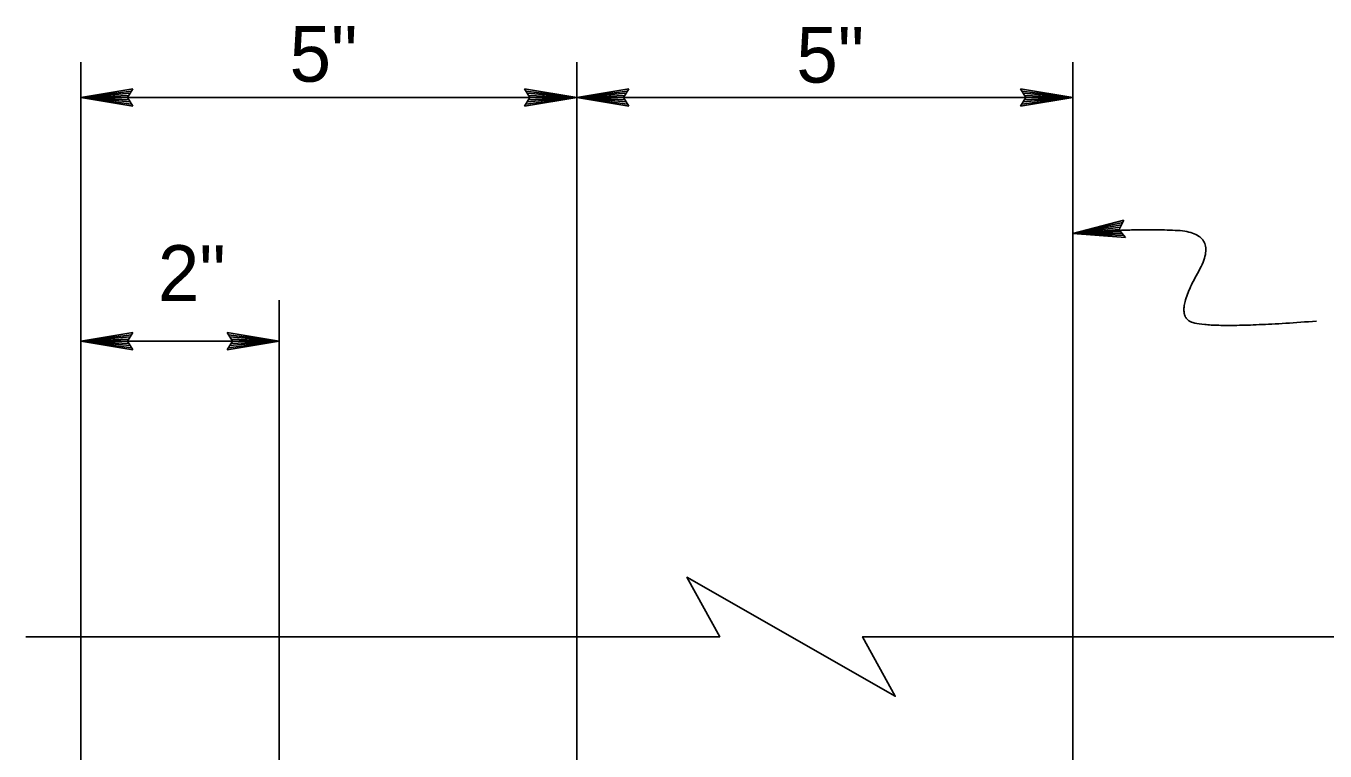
# Model space of a CAD drawing. Extents: x 0 to 2.83, y 0 to 1.83.
# Drawn here: x 0.2421 to 0.5149, y 0.7702 to 0.9225 of the extents above; entities that cross this region are included whole.
import ezdxf

# ---------------------------------------------------------------- set-up
doc = ezdxf.new("R2010")
doc.units = 0
for name, color, linetype in [('str_Concrete-A', 7, 'Continuous'), ('str_Dimensions-A', 7, 'Continuous'), ('str_Text-A', 7, 'Continuous')]:
    doc.layers.add(name, color=color, linetype=linetype)

msp = doc.modelspace()

# ---------------------------------------------------------------- linework, layer by layer
at = {"layer": 'str_Concrete-A'}
msp.add_line((0.2536072172941985, 0.7942103180355495), (0.2536072172941985, 0.3748269847587303), dxfattribs=at)
at = {"layer": 'str_Dimensions-A'}
for p, q in [((0.2536072172941985, 0.7942103180355494), (0.2536072172941985, 0.9148778522675529)), ((0.3577738839608652, 0.7629519847587303), (0.3577738839608652, 0.9148778522675529)), ((0.4619405506275318, 0.7629519847587303), (0.4619405506275318, 0.9148778522675529)), ((0.2536072172941985, 0.9074616286463805), (0.26454558534975403, 0.9092897536463804)), ((0.2536072172941985, 0.9074616286463805), (0.264264335349754, 0.9088322883686026)), ((0.26398308534975407, 0.9083756911463804), (0.26454558534975403, 0.9092897536463804)), ((0.3473980159053096, 0.9083739550352693), (0.3468355159053096, 0.9092871494797138)), ((0.3468355159053096, 0.9092871494797138), (0.3577738839608652, 0.9074616286463805)), ((0.3471167659053096, 0.9088305522574915), (0.3577738839608652, 0.9074616286463805)), ((0.3577738839608652, 0.9074616286463805), (0.3687122520164207, 0.9092897536463804)), ((0.3577738839608652, 0.9074616286463805), (0.3684310020164207, 0.9088322883686026)), ((0.3681497520164207, 0.9083756911463804), (0.3687122520164207, 0.9092897536463804)), ((0.4515646825719763, 0.9083739550352693), (0.4510021825719763, 0.9092871494797138)), ((0.4510021825719763, 0.9092871494797138), (0.4619405506275318, 0.9074616286463805)), ((0.4512834325719763, 0.9088305522574915), (0.4619405506275318, 0.9074616286463805)), ((0.26398308534975407, 0.9083756911463804), (0.2536072172941985, 0.9074616286463805)), ((0.26370183534975405, 0.9079190939241581), (0.2536072172941985, 0.9074616286463805)), ((0.2536072172941985, 0.9074616286463805), (0.3577738839608652, 0.9074616286463805)), ((0.26342058534975404, 0.9074616286463805), (0.2536072172941985, 0.9074616286463805)), ((0.26454558534975403, 0.905636107813047), (0.2536072172941985, 0.9074616286463805)), ((0.2536072172941985, 0.9074616286463805), (0.26398308534975407, 0.9065493022574915)), ((0.264264335349754, 0.9060927050352693), (0.2536072172941985, 0.9074616286463805)), ((0.2536072172941985, 0.9074616286463805), (0.26370183534975405, 0.9070058994797138)), ((0.26342058534975404, 0.9074616286463805), (0.26398308534975407, 0.9083756911463804)), ((0.26398308534975407, 0.9065493022574915), (0.26342058534975404, 0.9074616286463805)), ((0.26398308534975407, 0.9065493022574915), (0.26454558534975403, 0.905636107813047)), ((0.3577738839608652, 0.9074616286463805), (0.3468355159053096, 0.9056335036463804)), ((0.3473980159053096, 0.9065475661463804), (0.3468355159053096, 0.9056335036463804)), ((0.3577738839608652, 0.9074616286463805), (0.3471167659053096, 0.9060909689241582)), ((0.3577738839608652, 0.9074616286463805), (0.3473980159053096, 0.9083739550352693)), ((0.3473980159053096, 0.9083739550352693), (0.3479605159053096, 0.9074616286463805)), ((0.3473980159053096, 0.9065475661463804), (0.3577738839608652, 0.9074616286463805)), ((0.3479605159053096, 0.9074616286463805), (0.3473980159053096, 0.9065475661463804)), ((0.3577738839608652, 0.9074616286463805), (0.3476792659053096, 0.907917357813047)), ((0.3476792659053096, 0.9070041633686027), (0.3577738839608652, 0.9074616286463805)), ((0.3479605159053096, 0.9074616286463805), (0.3577738839608652, 0.9074616286463805)), ((0.3681497520164207, 0.9083756911463804), (0.3577738839608652, 0.9074616286463805)), ((0.36786850201642074, 0.9079190939241581), (0.3577738839608652, 0.9074616286463805)), ((0.3577738839608652, 0.9074616286463805), (0.4619405506275318, 0.9074616286463805)), ((0.36758725201642073, 0.9074616286463805), (0.3577738839608652, 0.9074616286463805)), ((0.3687122520164207, 0.905636107813047), (0.3577738839608652, 0.9074616286463805)), ((0.3577738839608652, 0.9074616286463805), (0.3681497520164207, 0.9065493022574915)), ((0.3684310020164207, 0.9060927050352693), (0.3577738839608652, 0.9074616286463805)), ((0.3577738839608652, 0.9074616286463805), (0.36786850201642074, 0.9070058994797138)), ((0.36758725201642073, 0.9074616286463805), (0.3681497520164207, 0.9083756911463804)), ((0.3681497520164207, 0.9065493022574915), (0.36758725201642073, 0.9074616286463805)), ((0.3681497520164207, 0.9065493022574915), (0.3687122520164207, 0.905636107813047)), ((0.4619405506275318, 0.9074616286463805), (0.4510021825719763, 0.9056335036463804)), ((0.4515646825719763, 0.9065475661463804), (0.4510021825719763, 0.9056335036463804)), ((0.4619405506275318, 0.9074616286463805), (0.4512834325719763, 0.9060909689241582)), ((0.4619405506275318, 0.9074616286463805), (0.4515646825719763, 0.9083739550352693)), ((0.4515646825719763, 0.9083739550352693), (0.45212718257197626, 0.9074616286463805)), ((0.4515646825719763, 0.9065475661463804), (0.4619405506275318, 0.9074616286463805)), ((0.45212718257197626, 0.9074616286463805), (0.4515646825719763, 0.9065475661463804)), ((0.4619405506275318, 0.9074616286463805), (0.45184593257197625, 0.907917357813047)), ((0.45184593257197625, 0.9070041633686027), (0.4619405506275318, 0.9074616286463805)), ((0.45212718257197626, 0.9074616286463805), (0.4619405506275318, 0.9074616286463805)), ((0.29527388396086507, 0.6744186513688827), (0.29527388396086507, 0.8648770685772922)), ((0.2536072172941985, 0.8562863299029928), (0.26454558534975403, 0.8581144549029929)), ((0.2536072172941985, 0.8562863299029928), (0.264264335349754, 0.8576569896252151)), ((0.26398308534975407, 0.8572003924029928), (0.2536072172941985, 0.8562863299029928)), ((0.26370183534975405, 0.8567437951807706), (0.2536072172941985, 0.8562863299029928)), ((0.26342058534975404, 0.8562863299029928), (0.26398308534975407, 0.8572003924029928)), ((0.26398308534975407, 0.8572003924029928), (0.26454558534975403, 0.8581144549029929)), ((0.28489801590530955, 0.8571986562918817), (0.28433551590530953, 0.8581118507363261)), ((0.28433551590530953, 0.8581118507363261), (0.29527388396086507, 0.8562863299029928)), ((0.28461676590530954, 0.8576552535141039), (0.29527388396086507, 0.8562863299029928)), ((0.29527388396086507, 0.8562863299029928), (0.28489801590530955, 0.8571986562918817)), ((0.28489801590530955, 0.8571986562918817), (0.2854605159053095, 0.8562863299029928)), ((0.29527388396086507, 0.8562863299029928), (0.2851792659053095, 0.8567420590696595)), ((0.29527388396086507, 0.8562863299029928), (0.2536072172941985, 0.8562863299029928)), ((0.26342058534975404, 0.8562863299029928), (0.2536072172941985, 0.8562863299029928)), ((0.26454558534975403, 0.8544608090696595), (0.2536072172941985, 0.8562863299029928)), ((0.2536072172941985, 0.8562863299029928), (0.26398308534975407, 0.855374003514104)), ((0.264264335349754, 0.8549174062918817), (0.2536072172941985, 0.8562863299029928)), ((0.2536072172941985, 0.8562863299029928), (0.26370183534975405, 0.8558306007363261)), ((0.26398308534975407, 0.855374003514104), (0.26342058534975404, 0.8562863299029928)), ((0.26398308534975407, 0.855374003514104), (0.26454558534975403, 0.8544608090696595)), ((0.29527388396086507, 0.8562863299029928), (0.28433551590530953, 0.8544582049029928)), ((0.28489801590530955, 0.8553722674029928), (0.28433551590530953, 0.8544582049029928)), ((0.29527388396086507, 0.8562863299029928), (0.28461676590530954, 0.8549156701807706)), ((0.28489801590530955, 0.8553722674029928), (0.29527388396086507, 0.8562863299029928)), ((0.2854605159053095, 0.8562863299029928), (0.28489801590530955, 0.8553722674029928)), ((0.2851792659053095, 0.855828864625215), (0.29527388396086507, 0.8562863299029928)), ((0.2854605159053095, 0.8562863299029928), (0.29527388396086507, 0.8562863299029928))]:
    msp.add_line(p, q, dxfattribs=at)
at = {"layer": 'str_Text-A'}
for p, q in [((0.4619405506275318, 0.8789376916418699), (0.4726798972265457, 0.8817047065244956)), ((0.4619405506275318, 0.8789376916418699), (0.47243925305793705, 0.8812246373347044)), ((0.47219853383689736, 0.8807454329498505), (0.4726798972265457, 0.8817047065244956)), ((0.47219853383689736, 0.8807454329498505), (0.4619405506275318, 0.8789376916418699)), ((0.4719578146158576, 0.8802662285649967), (0.4619405506275318, 0.8789376916418699)), ((0.47171717044724903, 0.8797861593752053), (0.4619405506275318, 0.8789376916418699)), ((0.4619405506275318, 0.8789376916418699), (0.47203676977335157, 0.8793564537706277)), ((0.4729957929089525, 0.8780647425420818), (0.4619405506275318, 0.8789376916418699)), ((0.4619405506275318, 0.8789376916418699), (0.47235644415188516, 0.8789258833611124)), ((0.47267611853041885, 0.8784953129515971), (0.4619405506275318, 0.8789376916418699)), ((0.47171717044724903, 0.8797861593752053), (0.47219853383689736, 0.8807454329498505)), ((0.47235644415188516, 0.8789258833611124), (0.47171717044724903, 0.8797861593752053)), ((0.47235644415188516, 0.8789258833611124), (0.4729957929089525, 0.8780647425420818))]:
    msp.add_line(p, q, dxfattribs=at)
msp.add_lwpolyline([(0.5846657381410952, 0.7942103180355495), (0.4178000615437825, 0.7942103182474772), (0.42469068626121237, 0.7817129219902886), (0.3809094362612124, 0.8067077139395255), (0.38780006154378255, 0.7942103181061921), (0.24211378026891636, 0.7942103180355495)], dxfattribs=at)
msp.add_open_spline([(0.4619405506275318, 0.8789376916418699), (0.47431408922678114, 0.8800115339761572), (0.4930904711644972, 0.8791166653642509), (0.4834340461679575, 0.8622931354604139), (0.48951401746207507, 0.8587136610127891), (0.5131186118980611, 0.8605033982366015)], degree=2, dxfattribs=at)

# ---------------------------------------------------------------- texts
at = {"layer": 'str_Dimensions-A'}
for s, p in [('5"', (0.2974798003839919, 0.9107954213264048)), ('5"', (0.40390265696034555, 0.9106050581960378)), ('2"', (0.26981454689480966, 0.8647476627191917))]:
    msp.add_text(s, height=0.0117, dxfattribs=at).set_placement(p)

doc.saveas('drawing.dxf')
